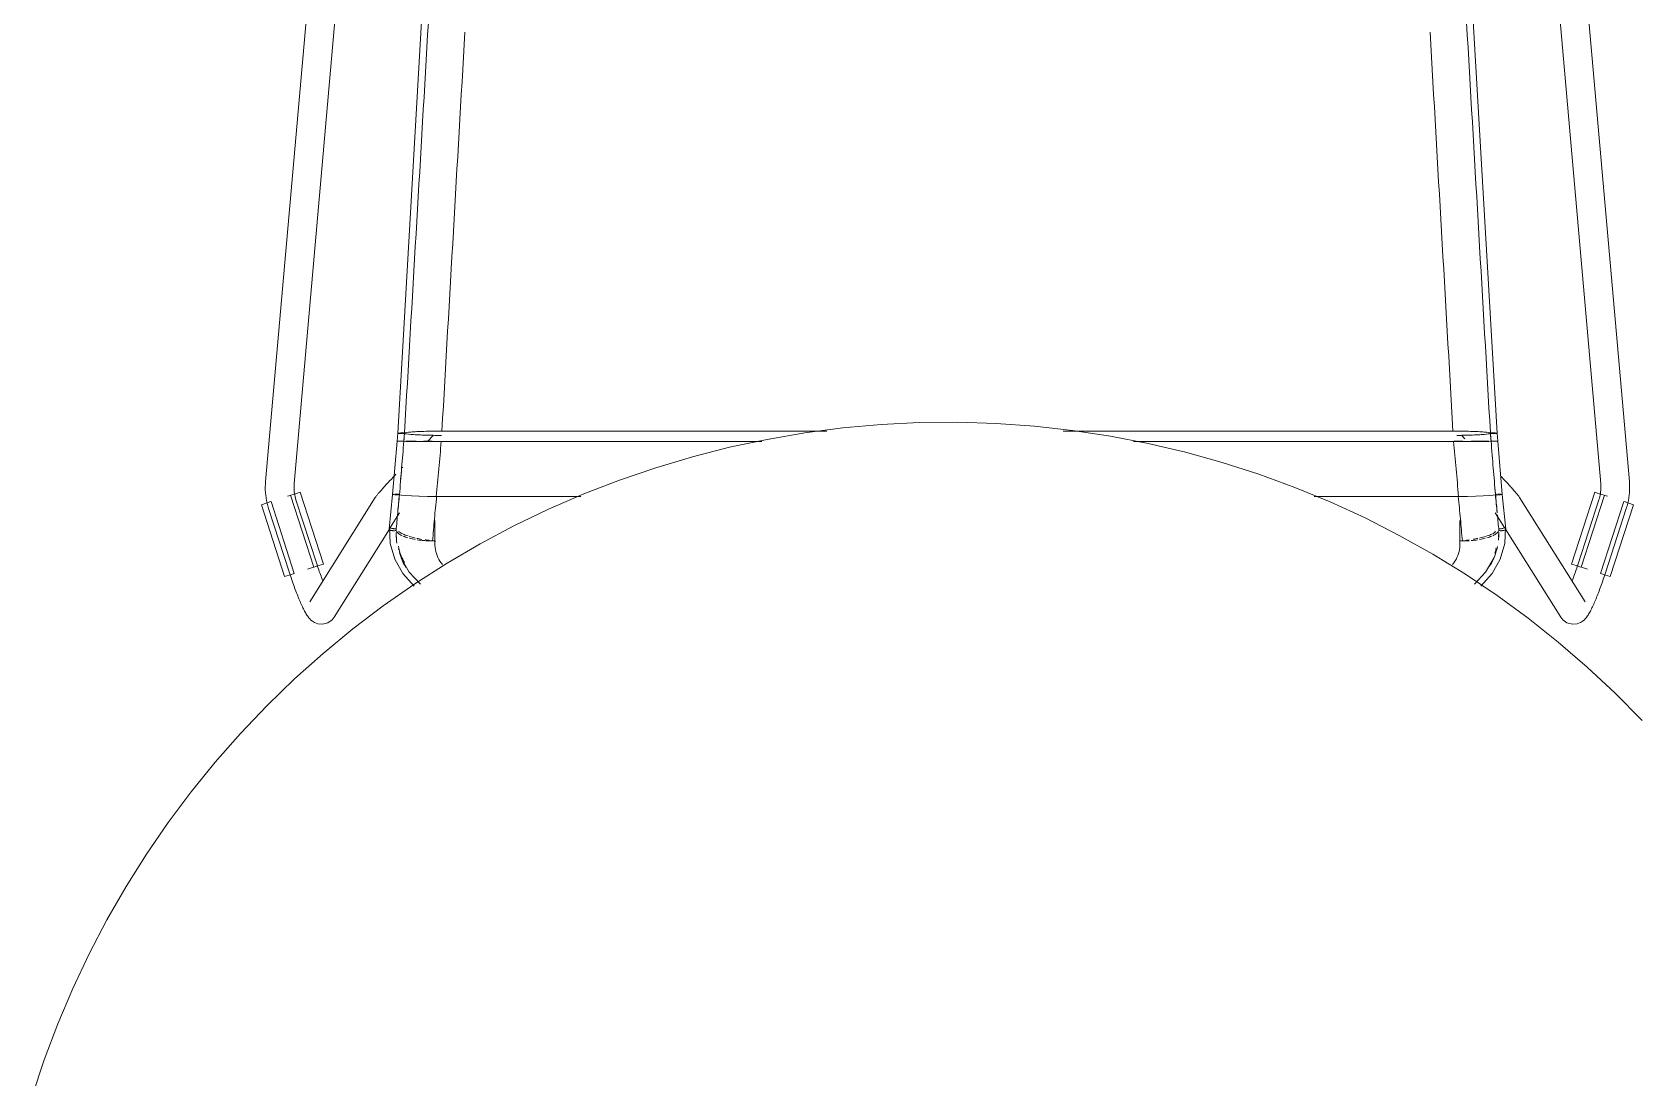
# Model space of a CAD drawing. Header units: millimetres. Extents: x 155927 to 326028, y -36033 to 97293.
# Drawn here: x 173049 to 173719, y 12432 to 12868 of the extents above; entities that cross this region are included whole.
import ezdxf

# ---------------------------------------------------------------- set-up
doc = ezdxf.new("R2010")
doc.units = ezdxf.units.MM
doc.header["$MEASUREMENT"] = 0
doc.layers.add('I-FURN', color=8, linetype='CONTINUOUS', lineweight=9)

msp = doc.modelspace()

# ---------------------------------------------------------------- linework, layer by layer
at = {"layer": 'I-FURN'}
for p, q in [((173185.68, 13123.77), (173146.73, 12680.44)), ((173715.83, 12680.44), (173676.88, 13123.77)), ((173158.68, 12679.39), (173195.97, 13103.74)), ((173666.58, 13103.89), (173703.88, 12679.39)), ((173201.88, 12700.57), (173221.16, 13032.48)), ((173660.68, 12700.57), (173641.4, 13032.48)), ((173403.62, 12704.2), (173387.69, 12702.77)), ((173419.6, 12704.99), (173403.62, 12704.2)), ((173435.6, 12705.13), (173419.6, 12704.99)), ((173451.59, 12704.64), (173435.6, 12705.13)), ((173467.55, 12703.51), (173451.59, 12704.64)), ((173201.87, 12700.57), (173201.6, 12697.21)), ((173201.94, 12700.6), (173201.88, 12700.57)), ((173201.88, 12700.57), (173201.94, 12700.54)), ((173202.13, 12700.62), (173201.94, 12700.6)), ((173201.94, 12700.54), (173202.13, 12700.51)), ((173202.42, 12700.64), (173202.13, 12700.62)), ((173202.13, 12700.51), (173202.43, 12700.49)), ((173202.8, 12700.66), (173202.42, 12700.64)), ((173202.43, 12700.49), (173202.81, 12700.47)), ((173203.25, 12700.67), (173202.8, 12700.66)), ((173202.81, 12700.47), (173203.26, 12700.46)), ((173203.74, 12700.68), (173203.25, 12700.67)), ((173203.26, 12700.46), (173203.75, 12700.46)), ((173204.24, 12700.68), (173203.74, 12700.68)), ((173203.75, 12700.46), (173204.25, 12700.46)), ((173204.71, 12700.67), (173204.24, 12700.68)), ((173204.25, 12700.46), (173204.72, 12700.47)), ((173205.6, 12700.88), (173204.71, 12700.67)), ((173204.72, 12700.47), (173205.62, 12700.26)), ((173207.35, 12701.07), (173205.6, 12700.88)), ((173205.62, 12700.26), (173207.37, 12700.07)), ((173209.85, 12701.23), (173207.35, 12701.07)), ((173207.37, 12700.07), (173209.87, 12699.9)), ((173212.98, 12701.36), (173209.85, 12701.23)), ((173209.87, 12699.9), (173212.99, 12699.78)), ((173216.54, 12701.43), (173212.98, 12701.36)), ((173212.99, 12699.78), (173216.54, 12699.7)), ((173216.84, 12699.82), (173214.27, 12697.15)), ((173220.33, 12701.46), (173216.54, 12701.43)), ((173216.54, 12699.7), (173220.22, 12699.67)), ((173380.9, 12701.46), (173220.33, 12701.46)), ((173220.33, 12701.46), (173380.9, 12701.46)), ((173356.05, 12698.02), (173340.4, 12694.7)), ((173371.82, 12700.71), (173356.05, 12698.02)), ((173387.69, 12702.77), (173371.82, 12700.71)), ((173483.45, 12701.74), (173467.55, 12703.51)), ((173642.23, 12701.46), (173479.63, 12701.46)), ((173479.63, 12701.46), (173642.23, 12701.46)), ((173499.27, 12699.34), (173483.45, 12701.74)), ((173514.98, 12696.3), (173499.27, 12699.34)), ((173646.02, 12701.43), (173642.23, 12701.46)), ((173643.77, 12699.68), (173646.02, 12699.7)), ((173647.19, 12698.29), (173645.72, 12699.82)), ((173649.58, 12701.36), (173646.02, 12701.43)), ((173646.02, 12699.7), (173649.57, 12699.78)), ((173649.57, 12699.78), (173652.69, 12699.9)), ((173652.71, 12701.23), (173649.58, 12701.36)), ((173652.69, 12699.9), (173655.19, 12700.07)), ((173655.21, 12701.07), (173652.71, 12701.23)), ((173655.19, 12700.07), (173656.94, 12700.26)), ((173656.96, 12700.88), (173655.21, 12701.07)), ((173656.94, 12700.26), (173657.84, 12700.47)), ((173657.85, 12700.67), (173656.96, 12700.88)), ((173657.84, 12700.47), (173658.31, 12700.46)), ((173658.32, 12700.68), (173657.85, 12700.67)), ((173658.31, 12700.46), (173658.81, 12700.46)), ((173658.82, 12700.68), (173658.32, 12700.68)), ((173658.81, 12700.46), (173659.3, 12700.46)), ((173659.31, 12700.67), (173658.82, 12700.68)), ((173659.3, 12700.46), (173659.75, 12700.47)), ((173659.76, 12700.66), (173659.31, 12700.67)), ((173659.75, 12700.47), (173660.13, 12700.49)), ((173660.14, 12700.64), (173659.76, 12700.66)), ((173660.13, 12700.49), (173660.43, 12700.51)), ((173660.43, 12700.62), (173660.14, 12700.64)), ((173660.62, 12700.6), (173660.43, 12700.62)), ((173660.43, 12700.51), (173660.62, 12700.54)), ((173660.68, 12700.57), (173660.62, 12700.6)), ((173660.62, 12700.54), (173660.68, 12700.57)), ((173660.69, 12700.57), (173660.96, 12697.21)), ((173199.78, 12675.01), (173201.6, 12697.21)), ((173201.67, 12697.21), (173201.6, 12697.21)), ((173201.6, 12697.21), (173201.67, 12697.21)), ((173201.67, 12697.21), (173201.6, 12697.21)), ((173201.6, 12697.21), (173201.67, 12697.21)), ((173201.86, 12697.2), (173201.67, 12697.21)), ((173201.67, 12697.21), (173201.86, 12697.21)), ((173201.86, 12697.21), (173201.67, 12697.21)), ((173201.67, 12697.21), (173201.85, 12697.2)), ((173201.85, 12697.2), (173202.15, 12697.2)), ((173201.86, 12697.21), (173202.15, 12697.21)), ((173202.15, 12697.21), (173201.86, 12697.21)), ((173202.15, 12697.2), (173201.86, 12697.2)), ((173202.15, 12697.21), (173202.54, 12697.22)), ((173202.53, 12697.22), (173202.15, 12697.21)), ((173202.53, 12697.2), (173202.15, 12697.2)), ((173202.15, 12697.2), (173202.53, 12697.2)), ((173202.99, 12697.22), (173202.53, 12697.22)), ((173202.98, 12697.2), (173202.53, 12697.2)), ((173202.53, 12697.2), (173202.98, 12697.2)), ((173202.54, 12697.22), (173202.99, 12697.22)), ((173203.47, 12697.2), (173202.98, 12697.2)), ((173202.98, 12697.2), (173203.47, 12697.2)), ((173202.99, 12697.22), (173203.48, 12697.22)), ((173203.48, 12697.22), (173202.99, 12697.22)), ((173203.97, 12697.2), (173203.47, 12697.2)), ((173203.47, 12697.2), (173203.97, 12697.2)), ((173203.48, 12697.22), (173203.98, 12697.22)), ((173203.97, 12697.22), (173203.48, 12697.22)), ((173204.44, 12697.22), (173203.97, 12697.22)), ((173204.44, 12697.2), (173203.97, 12697.2)), ((173203.97, 12697.2), (173204.44, 12697.2)), ((173203.98, 12697.22), (173204.45, 12697.22)), ((173205.33, 12697.19), (173204.44, 12697.2)), ((173204.44, 12697.2), (173205.32, 12697.19)), ((173205.32, 12697.19), (173207.07, 12697.17)), ((173207.07, 12697.17), (173205.33, 12697.19)), ((173205.34, 12697.23), (173207.1, 12697.24)), ((173207.09, 12697.24), (173205.34, 12697.23)), ((173207.07, 12697.17), (173209.58, 12697.16)), ((173209.57, 12697.16), (173207.08, 12697.17)), ((173209.59, 12697.26), (173207.09, 12697.24)), ((173207.1, 12697.24), (173209.59, 12697.26)), ((173212.71, 12697.15), (173209.58, 12697.16)), ((173209.58, 12697.16), (173212.71, 12697.15)), ((173216.27, 12697.27), (173212.71, 12697.26)), ((173216.28, 12697.15), (173212.71, 12697.15)), ((173212.71, 12697.15), (173216.28, 12697.15)), ((173212.72, 12697.26), (173216.27, 12697.27)), ((173220.06, 12697.15), (173216.28, 12697.15)), ((173216.28, 12697.15), (173220.06, 12697.15)), ((173353.8, 12697.15), (173220.06, 12697.15)), ((173220.06, 12697.15), (173353.8, 12697.15)), ((173324.89, 12690.75), (173309.56, 12686.19)), ((173340.4, 12694.7), (173324.89, 12690.75)), ((173642.5, 12697.15), (173508.86, 12697.15)), ((173508.86, 12697.15), (173642.5, 12697.15)), ((173530.55, 12692.64), (173514.98, 12696.3)), ((173545.97, 12688.36), (173530.55, 12692.64)), ((173646.28, 12697.15), (173642.5, 12697.15)), ((173642.5, 12697.15), (173646.28, 12697.15)), ((173642.51, 12697.27), (173646.29, 12697.27)), ((173646.29, 12697.27), (173642.51, 12697.27)), ((173649.85, 12697.15), (173646.28, 12697.15)), ((173646.28, 12697.15), (173649.85, 12697.15)), ((173649.84, 12697.26), (173652.97, 12697.26)), ((173652.97, 12697.26), (173649.85, 12697.26)), ((173652.98, 12697.16), (173649.85, 12697.15)), ((173649.85, 12697.15), (173652.98, 12697.16)), ((173652.97, 12697.26), (173655.46, 12697.24)), ((173655.47, 12697.24), (173652.97, 12697.26)), ((173652.98, 12697.16), (173655.49, 12697.17)), ((173655.48, 12697.17), (173652.99, 12697.16)), ((173655.46, 12697.24), (173657.22, 12697.23)), ((173657.22, 12697.23), (173655.47, 12697.24)), ((173657.23, 12697.19), (173655.49, 12697.17)), ((173655.49, 12697.17), (173657.24, 12697.19)), ((173658.12, 12697.2), (173657.23, 12697.19)), ((173657.24, 12697.19), (173658.12, 12697.2)), ((173658.11, 12697.22), (173658.58, 12697.22)), ((173658.59, 12697.22), (173658.12, 12697.22)), ((173658.59, 12697.2), (173658.12, 12697.2)), ((173658.12, 12697.2), (173658.59, 12697.2)), ((173658.58, 12697.22), (173659.08, 12697.22)), ((173659.08, 12697.22), (173658.59, 12697.22)), ((173659.09, 12697.2), (173658.59, 12697.2)), ((173658.59, 12697.2), (173659.09, 12697.2)), ((173659.08, 12697.22), (173659.57, 12697.22)), ((173659.57, 12697.22), (173659.08, 12697.22)), ((173659.58, 12697.2), (173659.09, 12697.2)), ((173659.09, 12697.2), (173659.58, 12697.2)), ((173659.57, 12697.22), (173660.02, 12697.22)), ((173660.03, 12697.22), (173659.57, 12697.22)), ((173660.03, 12697.2), (173659.58, 12697.2)), ((173659.58, 12697.2), (173660.03, 12697.2)), ((173660.02, 12697.22), (173660.41, 12697.21)), ((173660.41, 12697.21), (173660.03, 12697.22)), ((173660.41, 12697.2), (173660.03, 12697.2)), ((173660.03, 12697.2), (173660.41, 12697.2)), ((173660.7, 12697.2), (173660.41, 12697.2)), ((173660.41, 12697.2), (173660.71, 12697.2)), ((173660.89, 12697.21), (173660.96, 12697.21)), ((173660.96, 12697.21), (173660.89, 12697.21)), ((173660.89, 12697.21), (173660.96, 12697.21)), ((173660.96, 12697.21), (173660.89, 12697.21)), ((173662.78, 12675.01), (173660.96, 12697.21)), ((173203.5, 12685.97), (173203.99, 12686.47)), ((173309.56, 12686.19), (173294.42, 12681.02)), ((173561.2, 12683.47), (173545.97, 12688.36)), ((173146.65, 12679.3), (173146.62, 12678.16)), ((173146.62, 12678.16), (173146.63, 12677.02)), ((173146.73, 12680.44), (173146.65, 12679.3)), ((173158.62, 12678.05), (173158.64, 12678.71)), ((173158.63, 12677.39), (173158.62, 12678.05)), ((173158.66, 12676.72), (173158.63, 12677.39)), ((173158.64, 12678.71), (173158.68, 12679.37)), ((173158.68, 12679.37), (173158.68, 12679.39)), ((173195.34, 12677.19), (173195.65, 12677.53)), ((173195.65, 12677.53), (173195.96, 12677.88)), ((173195.96, 12677.88), (173196.29, 12678.24)), ((173196.29, 12678.24), (173196.63, 12678.62)), ((173196.63, 12678.62), (173196.99, 12679.01)), ((173196.99, 12679.01), (173197.36, 12679.41)), ((173197.36, 12679.41), (173197.74, 12679.83)), ((173197.74, 12679.83), (173198.13, 12680.25)), ((173198.13, 12680.25), (173198.53, 12680.69)), ((173198.53, 12680.69), (173198.95, 12681.13)), ((173198.95, 12681.13), (173199.37, 12681.59)), ((173199.37, 12681.59), (173199.8, 12682.05)), ((173199.8, 12682.05), (173200.24, 12682.52)), ((173200.24, 12682.52), (173200.69, 12683)), ((173200.69, 12683), (173201.15, 12683.48)), ((173294.42, 12681.02), (173279.5, 12675.24)), ((173576.22, 12677.97), (173561.2, 12683.47)), ((173591.02, 12671.88), (173576.22, 12677.97)), ((173662.76, 12682.05), (173662.32, 12682.52)), ((173663.19, 12681.59), (173662.76, 12682.05)), ((173663.61, 12681.13), (173663.19, 12681.59)), ((173664.03, 12680.69), (173663.61, 12681.13)), ((173664.43, 12680.25), (173664.03, 12680.69)), ((173664.82, 12679.83), (173664.43, 12680.25)), ((173665.2, 12679.41), (173664.82, 12679.83)), ((173665.57, 12679.01), (173665.2, 12679.41)), ((173665.93, 12678.62), (173665.57, 12679.01)), ((173666.27, 12678.24), (173665.93, 12678.62)), ((173666.6, 12677.88), (173666.27, 12678.24)), ((173666.91, 12677.53), (173666.6, 12677.88)), ((173667.22, 12677.19), (173666.91, 12677.53)), ((173703.88, 12679.39), (173703.92, 12678.73)), ((173703.93, 12677.41), (173703.9, 12676.75)), ((173703.92, 12678.73), (173703.94, 12678.07)), ((173703.94, 12678.07), (173703.93, 12677.41)), ((173715.84, 12680.39), (173715.83, 12680.44)), ((173715.91, 12679.25), (173715.84, 12680.39)), ((173715.94, 12678.11), (173715.91, 12679.25)), ((173715.92, 12676.97), (173715.94, 12678.11)), ((173145.02, 12670.76), (173146.97, 12671.39)), ((173154.7, 12640.75), (173145.02, 12670.76)), ((173146.63, 12677.02), (173146.69, 12675.88)), ((173146.69, 12675.88), (173146.8, 12674.74)), ((173146.8, 12674.74), (173146.95, 12673.61)), ((173146.95, 12673.61), (173147.15, 12672.49)), ((173146.97, 12671.39), (173148.94, 12672.03)), ((173147.15, 12672.49), (173147.39, 12671.37)), ((173147.39, 12671.37), (173147.67, 12670.26)), ((173158.75, 12642.06), (173149.06, 12672.07)), ((173155.87, 12674.26), (173157.03, 12674.64)), ((173157.13, 12674.67), (173166.82, 12644.66)), ((173157.25, 12674.71), (173159.22, 12675.35)), ((173158.73, 12676.07), (173158.66, 12676.72)), ((173158.81, 12675.41), (173158.73, 12676.07)), ((173158.93, 12674.76), (173158.81, 12675.41)), ((173159.07, 12674.11), (173158.93, 12674.76)), ((173159.24, 12673.47), (173159.07, 12674.11)), ((173159.22, 12675.35), (173161.17, 12675.98)), ((173159.43, 12672.84), (173159.24, 12673.47)), ((173168.14, 12646.02), (173159.43, 12672.84)), ((173170.86, 12645.97), (173161.17, 12675.98)), ((173192.52, 12673.74), (173165.22, 12630.16)), ((173192.52, 12673.74), (173192.74, 12674.07)), ((173192.74, 12674.07), (173192.92, 12674.32)), ((173192.92, 12674.32), (173193.09, 12674.55)), ((173193.09, 12674.55), (173193.27, 12674.77)), ((173193.27, 12674.77), (173193.45, 12675)), ((173193.45, 12675), (173193.64, 12675.23)), ((173193.64, 12675.23), (173193.84, 12675.47)), ((173193.84, 12675.47), (173194.05, 12675.72)), ((173194.05, 12675.72), (173194.28, 12675.99)), ((173194.28, 12675.99), (173194.53, 12676.27)), ((173194.53, 12676.27), (173194.78, 12676.56)), ((173194.78, 12676.56), (173195.06, 12676.87)), ((173195.06, 12676.87), (173195.34, 12677.19)), ((173198.35, 12660.52), (173199.77, 12675.01)), ((173199.84, 12675.03), (173199.77, 12675.01)), ((173199.77, 12675.01), (173199.84, 12674.98)), ((173199.78, 12675.01), (173199.84, 12675.03)), ((173199.84, 12674.98), (173199.78, 12675.01)), ((173200.02, 12675.06), (173199.84, 12675.03)), ((173199.84, 12675.03), (173200.03, 12675.06)), ((173199.84, 12674.98), (173200.03, 12674.96)), ((173200.32, 12675.08), (173200.02, 12675.06)), ((173200.03, 12675.06), (173200.32, 12675.08)), ((173200.03, 12674.96), (173200.33, 12674.94)), ((173200.33, 12674.94), (173200.03, 12674.96)), ((173200.33, 12674.94), (173200.71, 12674.92)), ((173200.71, 12674.92), (173200.33, 12674.94)), ((173201.15, 12675.11), (173200.7, 12675.1)), ((173200.7, 12675.1), (173201.15, 12675.11)), ((173200.71, 12674.92), (173201.16, 12674.91)), ((173201.17, 12674.91), (173200.71, 12674.92)), ((173201.64, 12675.11), (173201.15, 12675.11)), ((173201.15, 12675.11), (173201.64, 12675.11)), ((173201.16, 12674.91), (173201.65, 12674.9)), ((173201.66, 12674.9), (173201.17, 12674.91)), ((173202.14, 12675.11), (173201.64, 12675.11)), ((173201.64, 12675.11), (173202.14, 12675.11)), ((173201.65, 12674.9), (173202.15, 12674.91)), ((173202.16, 12674.91), (173201.66, 12674.9)), ((173202.61, 12675.1), (173202.14, 12675.11)), ((173202.14, 12675.11), (173202.61, 12675.1)), ((173202.15, 12674.91), (173202.62, 12674.92)), ((173202.63, 12674.92), (173202.16, 12674.91)), ((173202.62, 12674.92), (173203.51, 12674.72)), ((173203.51, 12674.72), (173202.63, 12674.92)), ((173205.23, 12674.55), (173203.51, 12674.72)), ((173203.51, 12674.72), (173205.25, 12674.54)), ((173207.69, 12674.39), (173205.25, 12674.54)), ((173205.25, 12674.54), (173207.73, 12674.39)), ((173210.76, 12674.28), (173207.72, 12674.39)), ((173207.73, 12674.39), (173210.83, 12674.28)), ((173214.27, 12674.21), (173210.82, 12674.28)), ((173210.83, 12674.28), (173214.36, 12674.2)), ((173218, 12674.18), (173214.36, 12674.2)), ((173214.36, 12674.2), (173218.12, 12674.18)), ((173218.12, 12674.18), (173278.24, 12674.18)), ((173278.24, 12674.18), (173218.12, 12674.18)), ((173279.5, 12675.24), (173264.82, 12668.88)), ((173584.32, 12674.18), (173644.44, 12674.18)), ((173644.44, 12674.18), (173584.32, 12674.18)), ((173605.55, 12665.2), (173591.02, 12671.88)), ((173644.44, 12674.18), (173648.2, 12674.2)), ((173648.2, 12674.2), (173644.56, 12674.18)), ((173651.74, 12674.28), (173648.29, 12674.21)), ((173648.3, 12674.21), (173651.73, 12674.28)), ((173651.73, 12674.28), (173654.83, 12674.39)), ((173654.84, 12674.39), (173651.8, 12674.28)), ((173654.83, 12674.39), (173657.31, 12674.54)), ((173657.31, 12674.54), (173654.87, 12674.39)), ((173657.31, 12674.54), (173659.05, 12674.72)), ((173659.05, 12674.72), (173657.33, 12674.55)), ((173659.93, 12674.92), (173659.05, 12674.72)), ((173659.05, 12674.72), (173659.94, 12674.92)), ((173660.4, 12674.91), (173659.93, 12674.92)), ((173659.94, 12674.92), (173660.41, 12674.91)), ((173660.42, 12675.11), (173659.95, 12675.1)), ((173659.95, 12675.1), (173660.42, 12675.11)), ((173660.9, 12674.9), (173660.4, 12674.91)), ((173660.41, 12674.91), (173660.91, 12674.9)), ((173661.39, 12674.91), (173660.9, 12674.9)), ((173660.91, 12674.9), (173661.4, 12674.91)), ((173661.41, 12675.11), (173660.92, 12675.11)), ((173660.92, 12675.11), (173661.41, 12675.11)), ((173661.85, 12674.92), (173661.39, 12674.91)), ((173661.4, 12674.91), (173661.85, 12674.92)), ((173661.86, 12675.1), (173661.41, 12675.11)), ((173661.41, 12675.11), (173661.86, 12675.1)), ((173661.85, 12674.92), (173662.23, 12674.94)), ((173662.23, 12674.94), (173661.85, 12674.92)), ((173662.24, 12675.08), (173661.86, 12675.1)), ((173661.86, 12675.1), (173662.24, 12675.08)), ((173662.23, 12674.94), (173662.53, 12674.96)), ((173662.53, 12674.96), (173662.23, 12674.94)), ((173662.54, 12675.06), (173662.24, 12675.08)), ((173662.24, 12675.08), (173662.53, 12675.06)), ((173662.53, 12675.06), (173662.72, 12675.03)), ((173662.53, 12674.96), (173662.72, 12674.98)), ((173662.72, 12675.03), (173662.54, 12675.06)), ((173662.79, 12675.01), (173662.72, 12675.03)), ((173662.72, 12675.03), (173662.78, 12675.01)), ((173662.78, 12675.01), (173662.72, 12674.98)), ((173662.72, 12674.98), (173662.79, 12675.01)), ((173664.21, 12660.52), (173662.79, 12675.01)), ((173667.5, 12676.87), (173667.22, 12677.19)), ((173667.78, 12676.56), (173667.5, 12676.87)), ((173668.03, 12676.27), (173667.78, 12676.56)), ((173668.28, 12675.99), (173668.03, 12676.27)), ((173668.51, 12675.72), (173668.28, 12675.99)), ((173668.72, 12675.47), (173668.51, 12675.72)), ((173668.92, 12675.23), (173668.72, 12675.47)), ((173669.11, 12675), (173668.92, 12675.23)), ((173669.29, 12674.77), (173669.11, 12675)), ((173669.47, 12674.55), (173669.29, 12674.77)), ((173669.64, 12674.32), (173669.47, 12674.55)), ((173669.82, 12674.07), (173669.64, 12674.32)), ((173670.04, 12673.74), (173669.82, 12674.07)), ((173697.34, 12630.16), (173670.04, 12673.74)), ((173701.39, 12675.98), (173691.7, 12645.97)), ((173703.13, 12672.83), (173694.42, 12646.02)), ((173695.74, 12644.66), (173705.43, 12674.67)), ((173701.39, 12675.98), (173703.34, 12675.35)), ((173703.14, 12672.86), (173703.13, 12672.83)), ((173703.33, 12673.49), (173703.14, 12672.86)), ((173703.5, 12674.13), (173703.33, 12673.49)), ((173703.34, 12675.35), (173705.31, 12674.71)), ((173703.64, 12674.78), (173703.5, 12674.13)), ((173703.75, 12675.43), (173703.64, 12674.78)), ((173703.84, 12676.09), (173703.75, 12675.43)), ((173713.5, 12672.07), (173703.81, 12642.06)), ((173703.9, 12676.75), (173703.84, 12676.09)), ((173705.53, 12674.64), (173706.69, 12674.26)), ((173717.54, 12670.76), (173707.86, 12640.75)), ((173713.62, 12672.03), (173715.59, 12671.39)), ((173714.87, 12670.21), (173715.16, 12671.32)), ((173715.16, 12671.32), (173715.4, 12672.44)), ((173715.4, 12672.44), (173715.6, 12673.56)), ((173715.59, 12671.39), (173717.54, 12670.76)), ((173715.6, 12673.56), (173715.76, 12674.69)), ((173715.76, 12674.69), (173715.86, 12675.83)), ((173715.86, 12675.83), (173715.92, 12676.97)), ((173147.67, 12670.26), (173148, 12669.17)), ((173148, 12669.17), (173148.01, 12669.13)), ((173148.01, 12669.13), (173156.73, 12642.31)), ((173198.65, 12660.92), (173202.69, 12667.37)), ((173217.41, 12664.14), (173217.41, 12654.38)), ((173264.82, 12668.88), (173250.41, 12661.93)), ((173619.81, 12657.94), (173605.55, 12665.2)), ((173645.15, 12654.38), (173645.15, 12664.14)), ((173659.87, 12667.37), (173663.91, 12660.92)), ((173705.83, 12642.31), (173714.54, 12669.12)), ((173714.54, 12669.12), (173714.87, 12670.21)), ((173175.39, 12623.79), (173198.42, 12660.55)), ((173198.47, 12661.41), (173198.76, 12654.5)), ((173250.41, 12661.93), (173236.29, 12654.41)), ((173633.77, 12650.12), (173619.81, 12657.94)), ((173664.09, 12661.41), (173663.8, 12654.5)), ((173664.14, 12660.55), (173687.17, 12623.79)), ((173198.76, 12654.5), (173200.63, 12647.98)), ((173217.47, 12655.63), (173216.42, 12655.63)), ((173236.29, 12654.41), (173222.48, 12646.33)), ((173646.14, 12655.63), (173645.09, 12655.63)), ((173663.8, 12654.5), (173661.93, 12647.98)), ((173164.24, 12643.83), (173166.72, 12644.63)), ((173168.91, 12645.34), (173166.94, 12644.7)), ((173168.25, 12645.69), (173168.14, 12646.02)), ((173168.48, 12645), (173168.25, 12645.69)), ((173168.71, 12644.31), (173168.48, 12645)), ((173168.94, 12643.62), (173168.71, 12644.31)), ((173170.86, 12645.97), (173168.91, 12645.34)), ((173200.63, 12647.98), (173204.02, 12641.97)), ((173203.34, 12648.38), (173206.71, 12642.55)), ((173222.48, 12646.33), (173209, 12637.71)), ((173647.4, 12641.75), (173633.77, 12650.12)), ((173659.22, 12648.38), (173655.85, 12642.55)), ((173661.93, 12647.98), (173658.54, 12641.97)), ((173693.65, 12645.34), (173691.7, 12645.97)), ((173693.62, 12643.62), (173693.85, 12644.31)), ((173695.62, 12644.7), (173693.65, 12645.34)), ((173693.85, 12644.31), (173694.08, 12645)), ((173694.08, 12645), (173694.31, 12645.69)), ((173694.31, 12645.69), (173694.42, 12646.02)), ((173695.84, 12644.63), (173698.32, 12643.83)), ((173156.66, 12641.38), (173154.7, 12640.75)), ((173158.63, 12642.02), (173156.66, 12641.38)), ((173156.88, 12641.85), (173156.73, 12642.31)), ((173157.12, 12641.11), (173156.88, 12641.85)), ((173157.37, 12640.38), (173157.12, 12641.11)), ((173157.62, 12639.64), (173157.37, 12640.38)), ((173157.87, 12638.92), (173157.62, 12639.64)), ((173158.12, 12638.19), (173157.87, 12638.92)), ((173158.37, 12637.48), (173158.12, 12638.19)), ((173158.63, 12636.77), (173158.37, 12637.48)), ((173169.17, 12642.94), (173168.94, 12643.62)), ((173169.41, 12642.27), (173169.17, 12642.94)), ((173169.64, 12641.6), (173169.41, 12642.27)), ((173169.88, 12640.95), (173169.64, 12641.6)), ((173170.11, 12640.3), (173169.88, 12640.95)), ((173170.35, 12639.66), (173170.11, 12640.3)), ((173170.58, 12639.04), (173170.35, 12639.66)), ((173209, 12637.71), (173195.88, 12628.56)), ((173204.02, 12641.97), (173208.77, 12636.82)), ((173206.71, 12642.55), (173211.39, 12637.64)), ((173660.69, 12632.83), (173647.4, 12641.75)), ((173655.85, 12642.55), (173651.17, 12637.64)), ((173658.54, 12641.97), (173653.79, 12636.82)), ((173691.98, 12639.04), (173692.21, 12639.66)), ((173692.21, 12639.66), (173692.45, 12640.3)), ((173692.45, 12640.3), (173692.68, 12640.95)), ((173692.68, 12640.95), (173692.92, 12641.6)), ((173692.92, 12641.6), (173693.15, 12642.27)), ((173693.15, 12642.27), (173693.39, 12642.94)), ((173693.39, 12642.94), (173693.62, 12643.62)), ((173705.9, 12641.38), (173703.93, 12642.02)), ((173703.93, 12636.77), (173704.19, 12637.48)), ((173704.19, 12637.48), (173704.44, 12638.19)), ((173704.44, 12638.19), (173704.69, 12638.92)), ((173704.69, 12638.92), (173704.94, 12639.64)), ((173704.94, 12639.64), (173705.19, 12640.38)), ((173705.19, 12640.38), (173705.44, 12641.11)), ((173705.44, 12641.11), (173705.68, 12641.85)), ((173705.68, 12641.85), (173705.83, 12642.31)), ((173707.86, 12640.75), (173705.9, 12641.38)), ((173158.88, 12636.07), (173158.63, 12636.77)), ((173159.14, 12635.38), (173158.88, 12636.07)), ((173159.39, 12634.71), (173159.14, 12635.38)), ((173159.65, 12634.04), (173159.39, 12634.71)), ((173159.9, 12633.39), (173159.65, 12634.04)), ((173160.15, 12632.75), (173159.9, 12633.39)), ((173160.4, 12632.12), (173160.15, 12632.75)), ((173160.65, 12631.51), (173160.4, 12632.12)), ((173160.9, 12630.92), (173160.65, 12631.51)), ((173161.14, 12630.34), (173160.9, 12630.92)), ((173673.61, 12623.4), (173660.69, 12632.83)), ((173701.42, 12630.34), (173701.66, 12630.92)), ((173701.66, 12630.92), (173701.91, 12631.51)), ((173701.91, 12631.51), (173702.16, 12632.12)), ((173702.16, 12632.12), (173702.41, 12632.75)), ((173702.41, 12632.75), (173702.66, 12633.39)), ((173702.66, 12633.39), (173702.91, 12634.04)), ((173702.91, 12634.04), (173703.17, 12634.71)), ((173703.17, 12634.71), (173703.42, 12635.38)), ((173703.42, 12635.38), (173703.68, 12636.07)), ((173703.68, 12636.07), (173703.93, 12636.77)), ((173161.39, 12629.77), (173161.14, 12630.34)), ((173161.63, 12629.23), (173161.39, 12629.77)), ((173161.86, 12628.7), (173161.63, 12629.23)), ((173162.1, 12628.19), (173161.86, 12628.7)), ((173162.33, 12627.7), (173162.1, 12628.19)), ((173162.56, 12627.23), (173162.33, 12627.7)), ((173162.79, 12626.77), (173162.56, 12627.23)), ((173163.02, 12626.33), (173162.79, 12626.77)), ((173163.25, 12625.91), (173163.02, 12626.33)), ((173163.48, 12625.5), (173163.25, 12625.91)), ((173163.72, 12625.1), (173163.48, 12625.5)), ((173163.96, 12624.7), (173163.72, 12625.1)), ((173164.21, 12624.32), (173163.96, 12624.7)), ((173164.49, 12623.93), (173164.21, 12624.32)), ((173164.8, 12623.52), (173164.49, 12623.93)), ((173174.49, 12622.66), (173175.39, 12623.79)), ((173195.88, 12628.56), (173183.14, 12618.88)), ((173688.07, 12622.66), (173687.17, 12623.79)), ((173697.76, 12623.52), (173698.07, 12623.93)), ((173698.07, 12623.93), (173698.35, 12624.32)), ((173698.35, 12624.32), (173698.6, 12624.7)), ((173698.6, 12624.7), (173698.84, 12625.1)), ((173698.84, 12625.1), (173699.08, 12625.5)), ((173699.08, 12625.5), (173699.31, 12625.91)), ((173699.31, 12625.91), (173699.54, 12626.33)), ((173699.54, 12626.33), (173699.77, 12626.77)), ((173699.77, 12626.77), (173700, 12627.23)), ((173700, 12627.23), (173700.23, 12627.7)), ((173700.23, 12627.7), (173700.46, 12628.19)), ((173700.46, 12628.19), (173700.7, 12628.7)), ((173700.7, 12628.7), (173700.93, 12629.23)), ((173700.93, 12629.23), (173701.17, 12629.77)), ((173701.17, 12629.77), (173701.42, 12630.34)), ((173165.17, 12623.1), (173164.8, 12623.52)), ((173165.64, 12622.63), (173165.17, 12623.1)), ((173166.27, 12622.11), (173165.64, 12622.63)), ((173167.18, 12621.55), (173166.27, 12622.11)), ((173168.56, 12621.03), (173167.18, 12621.55)), ((173170.53, 12620.85), (173168.56, 12621.03)), ((173172.76, 12621.44), (173170.53, 12620.85)), ((173183.14, 12618.88), (173170.79, 12608.71)), ((173174.49, 12622.66), (173172.76, 12621.44)), ((173686.14, 12613.45), (173673.61, 12623.4)), ((173688.07, 12622.66), (173689.8, 12621.44)), ((173689.8, 12621.44), (173692.03, 12620.85)), ((173692.03, 12620.85), (173694, 12621.03)), ((173694, 12621.03), (173695.38, 12621.55)), ((173695.38, 12621.55), (173696.29, 12622.11)), ((173696.29, 12622.11), (173696.92, 12622.63)), ((173696.92, 12622.63), (173697.39, 12623.1)), ((173697.39, 12623.1), (173697.76, 12623.52)), ((173698.27, 12603.01), (173686.14, 12613.45)), ((173170.79, 12608.71), (173158.86, 12598.05)), ((173158.86, 12598.05), (173147.36, 12586.92)), ((173709.96, 12592.1), (173698.27, 12603.01)), ((173721.21, 12580.73), (173709.96, 12592.1)), ((173147.36, 12586.92), (173136.32, 12575.34)), ((173136.32, 12575.34), (173125.75, 12563.33)), ((173125.75, 12563.33), (173115.67, 12550.91)), ((173115.67, 12550.91), (173106.1, 12538.09)), ((173106.1, 12538.09), (173097.04, 12524.9)), ((173097.04, 12524.9), (173088.52, 12511.36)), ((173088.52, 12511.36), (173080.55, 12497.49)), ((173080.55, 12497.49), (173073.14, 12483.31)), ((173073.14, 12483.31), (173066.3, 12468.84)), ((173066.3, 12468.84), (173060.05, 12454.12)), ((173060.05, 12454.12), (173054.39, 12439.15)), ((173054.39, 12439.15), (173049.33, 12423.97))]:
    msp.add_line(p, q, dxfattribs=at)
for points in [[(173224.03, 13032.67), (173220.81, 12977.43), (173214.37, 12866.83), (173207.93, 12756.07), (173204.71, 12700.67)], [(173638.53, 13032.67), (173641.75, 12977.43), (173648.19, 12866.83), (173654.63, 12756.07), (173657.85, 12700.67)], [(173220.33, 12701.46), (173223.52, 12756.99), (173226.72, 12812.52), (173229.92, 12867.95)], [(173632.65, 12867.95), (173635.84, 12812.49), (173639.04, 12756.99), (173642.23, 12701.46)], [(173204.72, 12700.47), (173204.12, 12700.45), (173202.61, 12700.45), (173201.87, 12700.53), (173201.87, 12700.57)], [(173204.44, 12697.2), (173204.48, 12697.78), (173204.57, 12698.93), (173204.66, 12700.09), (173204.71, 12700.67)], [(173204.45, 12697.22), (173204.49, 12697.76), (173204.58, 12698.84), (173204.67, 12699.93), (173204.72, 12700.47)], [(173658.11, 12697.22), (173658.07, 12697.76), (173657.98, 12698.84), (173657.89, 12699.93), (173657.84, 12700.47)], [(173658.12, 12697.2), (173658.08, 12697.78), (173657.99, 12698.93), (173657.9, 12700.09), (173657.85, 12700.67)], [(173204.44, 12697.2), (173204.14, 12693.48), (173203.53, 12686.05), (173202.93, 12678.62), (173202.63, 12674.92)], [(173219.03, 12685.65), (173219.38, 12689.48), (173219.72, 12693.31), (173220.06, 12697.15)], [(173642.5, 12697.15), (173642.84, 12693.31), (173643.18, 12689.48), (173643.53, 12685.65)], [(173658.12, 12697.2), (173658.42, 12693.48), (173659.03, 12686.05), (173659.63, 12678.62), (173659.93, 12674.92)], [(173658.64, 12690.89), (173658.67, 12690.48), (173658.71, 12690.07), (173658.74, 12689.66)], [(173218, 12674.18), (173218.35, 12678), (173218.69, 12681.82), (173219.03, 12685.65)], [(173643.53, 12685.65), (173643.87, 12681.82), (173644.21, 12678), (173644.56, 12674.18)], [(173659.04, 12686.05), (173659.34, 12682.4), (173659.65, 12678.75), (173659.95, 12675.1)], [(173201.19, 12659.96), (173201.43, 12662.4), (173201.9, 12667.35), (173202.38, 12672.39), (173202.62, 12674.92)], [(173201.9, 12668.02), (173202.13, 12670.3), (173202.36, 12672.6), (173202.59, 12674.91)], [(173216.42, 12655.63), (173216.68, 12658.65), (173217.22, 12664.79), (173217.81, 12671.04), (173218.12, 12674.18)], [(173646.14, 12655.63), (173645.88, 12658.65), (173645.34, 12664.79), (173644.75, 12671.04), (173644.44, 12674.18)], [(173660.66, 12667.38), (173660.42, 12669.87), (173660.18, 12672.39), (173659.94, 12674.92)], [(173660.66, 12668.02), (173660.42, 12670.36), (173660.19, 12672.73), (173659.95, 12675.1)], [(173661.37, 12659.96), (173661.16, 12662.12), (173660.95, 12664.31), (173660.74, 12666.51)], [(173198.53, 12661.26), (173198.57, 12661.22), (173198.7, 12661.13), (173198.99, 12660.99), (173199.38, 12660.88), (173199.84, 12660.78), (173200.33, 12660.72), (173200.83, 12660.68), (173201.14, 12660.69), (173201.29, 12660.69)], [(173203.74, 12657.79), (173203.04, 12658.12), (173201.9, 12658.82), (173201.33, 12659.57), (173201.19, 12659.96)], [(173201.23, 12659.13), (173201.24, 12658.23), (173201.3, 12657.33), (173201.41, 12656.44)], [(173201.53, 12654.68), (173201.34, 12655.91), (173201.3, 12657.17), (173201.3, 12658.43)], [(173202.2, 12659.61), (173202.61, 12659.28), (173203.13, 12658.96), (173203.77, 12658.65)], [(173204.02, 12658.53), (173204.65, 12658.24), (173205.4, 12657.96), (173206.22, 12657.7)], [(173206.17, 12656.91), (173205.44, 12657.11), (173204.8, 12657.35), (173204.2, 12657.59)], [(173206.64, 12657.54), (173207.44, 12657.29), (173208.32, 12657.06), (173209.24, 12656.84)], [(173653.33, 12656.84), (173654.25, 12657.06), (173655.19, 12657.29), (173656.04, 12657.53)], [(173656.37, 12657.69), (173657.18, 12657.95), (173657.99, 12658.24), (173658.54, 12658.53)], [(173658.37, 12657.59), (173657.79, 12657.35), (173657.13, 12657.11), (173656.39, 12656.91)], [(173658.79, 12658.65), (173659.43, 12658.96), (173659.82, 12659.28), (173660.15, 12659.6)], [(173661.37, 12659.96), (173661.23, 12659.57), (173660.66, 12658.82), (173659.52, 12658.12), (173658.83, 12657.79)], [(173661.34, 12658.43), (173661.33, 12657.6), (173661.29, 12656.78), (173661.21, 12655.96)], [(173661.23, 12657.18), (173661.29, 12657.83), (173661.3, 12658.48), (173661.29, 12659.13)], [(173209.22, 12656.23), (173208.38, 12656.37), (173207.57, 12656.54), (173206.83, 12656.72)], [(173209.9, 12656.69), (173210.54, 12656.55), (173211.21, 12656.41), (173211.89, 12656.29)], [(173216.42, 12655.63), (173215.47, 12655.63), (173214.55, 12655.67), (173213.64, 12655.72)], [(173217.42, 12654.11), (173217.41, 12654.61), (173217.42, 12655.12), (173217.47, 12655.63)], [(173645.09, 12655.63), (173645.14, 12655.12), (173645.16, 12654.61), (173645.15, 12654.1)], [(173648.93, 12655.72), (173648.02, 12655.67), (173647.09, 12655.63), (173646.14, 12655.63)], [(173647.55, 12655.86), (173648.03, 12655.92), (173648.5, 12655.98), (173648.96, 12656.04)], [(173652.49, 12656.09), (173651.64, 12655.97), (173650.77, 12655.85), (173649.86, 12655.79)], [(173650.67, 12656.31), (173651.35, 12656.42), (173652, 12656.55), (173652.66, 12656.69)], [(173655.72, 12656.73), (173654.98, 12656.54), (173654.18, 12656.38), (173653.34, 12656.23)], [(173659.71, 12650.56), (173659.97, 12651.27), (173660.15, 12652), (173660.28, 12652.73)]]:
    msp.add_open_spline(points, degree=3, dxfattribs=at)
for points, knots in [([(173201.87, 12700.57), (173201.87, 12700.59), (173202.01, 12700.61), (173202.4, 12700.65), (173202.79, 12700.66), (173203.24, 12700.67), (173203.74, 12700.68), (173204.24, 12700.68), (173204.56, 12700.67), (173204.71, 12700.67)], [-0.498493, -0.498493, -0.498493, -0.498493, -0.375, -0.3125, -0.25, -0.1875, -0.125, -0.0625, 0, 0, 0, 0]), ([(173204.71, 12700.67), (173204.99, 12700.81), (173206.37, 12701.02), (173209.73, 12701.24), (173212.9, 12701.37), (173216.5, 12701.44), (173219.05, 12701.46), (173220.33, 12701.46)], [-1, -1, -1, -1, -0.666667, -0.5, -0.333333, -0.166667, 0, 0, 0, 0]), ([(173220.22, 12699.67), (173217.7, 12699.68), (173213.93, 12699.73), (173209.75, 12699.9), (173206.4, 12700.12), (173205.01, 12700.32), (173204.72, 12700.47)], [-0.996036, -0.996036, -0.996036, -0.996036, -0.6666667, -0.5, -0.3333333, 0, 0, 0, 0]), ([(173642.23, 12701.46), (173643.51, 12701.46), (173646.06, 12701.44), (173649.66, 12701.37), (173652.83, 12701.24), (173656.19, 12701.02), (173657.57, 12700.81), (173657.85, 12700.67)], [-1, -1, -1, -1, -0.833333, -0.666667, -0.5, -0.333333, 0, 0, 0, 0]), ([(173657.84, 12700.47), (173657.55, 12700.32), (173656.16, 12700.12), (173652.81, 12699.9), (173649.65, 12699.77), (173646.54, 12699.7), (173644.53, 12699.68), (173643.77, 12699.68)], [-1, -1, -1, -1, -0.6666667, -0.5, -0.3333333, -0.1666667, -0.0664381, -0.0664381, -0.0664381, -0.0664381]), ([(173660.69, 12700.57), (173660.69, 12700.55), (173660.55, 12700.52), (173660.15, 12700.49), (173659.77, 12700.47), (173659.31, 12700.46), (173658.81, 12700.46), (173658.31, 12700.46), (173657.99, 12700.46), (173657.84, 12700.47)], [-0.5, -0.5, -0.5, -0.5, -0.375, -0.3125, -0.25, -0.1875, -0.125, -0.0625, 0, 0, 0, 0]), ([(173657.85, 12700.67), (173658.07, 12700.67), (173658.57, 12700.68), (173659.2, 12700.68), (173659.66, 12700.67), (173660.07, 12700.65), (173660.53, 12700.62), (173660.69, 12700.59), (173660.69, 12700.57)], [-1, -1, -1, -1, -0.90625, -0.8125, -0.765625, -0.71875, -0.625, -0.501507, -0.501507, -0.501507, -0.501507]), ([(173204.44, 12697.22), (173204.14, 12693.53), (173203.7, 12688.19), (173203.25, 12682.86), (173203.12, 12681.21)], [0, 0, 0, 0, 0.5, 0.7233886, 0.7233886, 0.7233886, 0.7233886]), ([(173201.19, 12659.96), (173201.04, 12659.94), (173200.76, 12659.91), (173200.33, 12659.89), (173199.96, 12659.9), (173199.67, 12659.93), (173199.4, 12659.96), (173199.15, 12660.01), (173198.92, 12660.07), (173198.73, 12660.14), (173198.53, 12660.24), (173198.43, 12660.32), (173198.4, 12660.37)], [0, 0, 0, 0, 0.0555556, 0.1111111, 0.1666667, 0.1944444, 0.2222222, 0.2777778, 0.3055556, 0.3333333, 0.3888889, 0.4444444, 0.4444444, 0.4444444, 0.4444444]), ([(173661.27, 12660.69), (173661.49, 12660.68), (173661.98, 12660.69), (173662.73, 12660.78), (173663.4, 12660.93), (173663.83, 12661.1), (173663.99, 12661.22), (173664.03, 12661.26)], [-1, -1, -1, -1, -0.90625, -0.8125, -0.71875, -0.625, -0.5625, -0.5625, -0.5625, -0.5625]), ([(173664.16, 12660.37), (173664.14, 12660.35), (173664.1, 12660.3), (173663.99, 12660.22), (173663.8, 12660.12), (173663.48, 12660.02), (173663.08, 12659.95), (173662.73, 12659.91), (173662.35, 12659.89), (173661.91, 12659.9), (173661.55, 12659.93), (173661.37, 12659.96)], [0.5555556, 0.5555556, 0.5555556, 0.5555556, 0.5833333, 0.6180556, 0.6527778, 0.7222222, 0.7916667, 0.8263889, 0.8611111, 0.9305556, 1, 1, 1, 1]), ([(173205.39, 12644.5), (173204.82, 12645.39), (173203.16, 12648.21), (173202.55, 12651.32), (173202.26, 12653.46)], [0.591443, 0.591443, 0.591443, 0.591443, 0.6666667, 0.8236682, 0.8236682, 0.8236682, 0.8236682]), ([(173202.26, 12652.35), (173202.66, 12651.01), (173203.39, 12649.05), (173204.39, 12647.22), (173204.74, 12646.65)], [0.2297626, 0.2297626, 0.2297626, 0.2297626, 0.3333333, 0.3824546, 0.3824546, 0.3824546, 0.3824546]), ([(173213.31, 12655.75), (173213.11, 12655.76), (173212, 12655.85), (173210.92, 12655.97), (173210.07, 12656.09)], [0.1390478, 0.1390478, 0.1390478, 0.1390478, 0.1666667, 0.2913131, 0.2913131, 0.2913131, 0.2913131]), ([(173213.31, 12656.08), (173213.4, 12656.07), (173213.96, 12655.99), (173214.53, 12655.92), (173215.01, 12655.88)], [-0.17850367, -0.17850367, -0.17850367, -0.17850367, -0.16666667, -0.10519756, -0.10519756, -0.10519756, -0.10519756]), ([(173220.58, 12645.73), (173219.81, 12646.64), (173217.88, 12649.64), (173217.25, 12653.24), (173217.47, 12655.63)], [0.5, 0.5, 0.5, 0.5, 0.6666667, 1, 1, 1, 1]), ([(173645.09, 12655.63), (173645.31, 12653.24), (173644.68, 12649.64), (173642.75, 12646.64), (173641.98, 12645.73)], [0, 0, 0, 0, 0.3333333, 0.5, 0.5, 0.5, 0.5]), ([(173660.77, 12653.28), (173660.33, 12651.2), (173659.35, 12648.24), (173657.79, 12645.57), (173657.26, 12644.77)], [-0.8210019, -0.8210019, -0.8210019, -0.8210019, -0.6666667, -0.5975811, -0.5975811, -0.5975811, -0.5975811])]:
    msp.add_open_spline(points, degree=3, knots=knots, dxfattribs=at)

doc.saveas('drawing.dxf')
